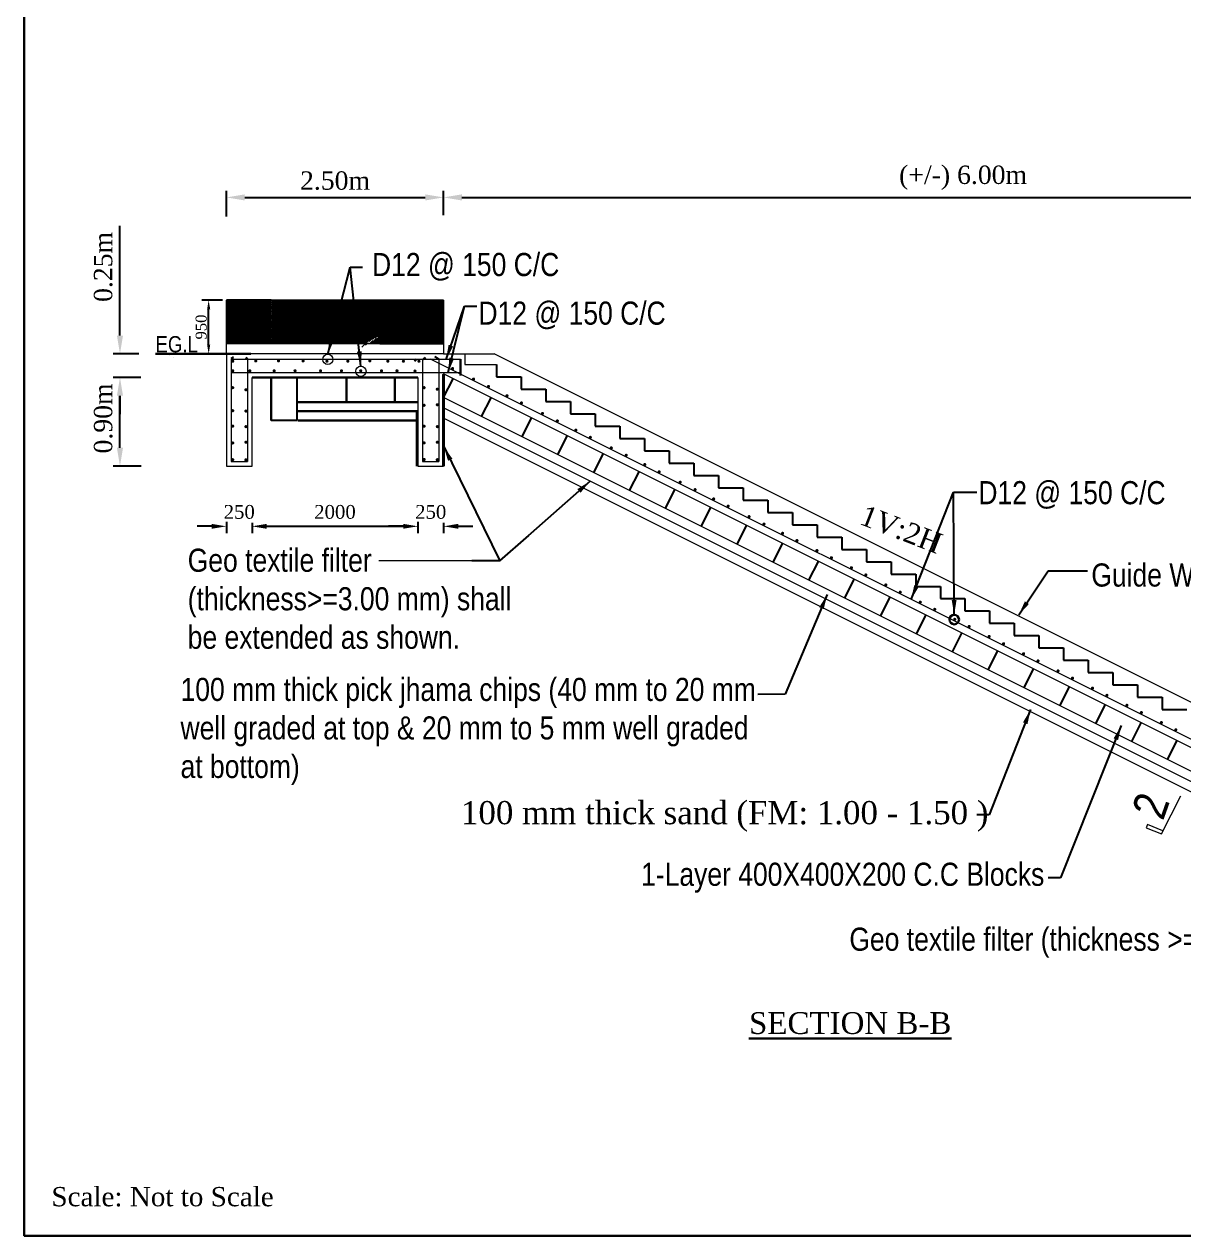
# Model space of a CAD drawing. Header units: metres. Extents: x -2434 to 11656, y -15288 to 8109.
# Drawn here: x 451.4 to 514.6, y -8364.9 to -8298.8 of the extents above; entities that cross this region are included whole.
import ezdxf

# ---------------------------------------------------------------- set-up
doc = ezdxf.new("R2010")
doc.units = ezdxf.units.M
doc.layers.add('Blocks', color=11, linetype='Continuous', lineweight=9)
doc.layers.add('Layer1', color=7, linetype='Continuous', lineweight=13)
doc.layers.add('LINE', color=7, linetype='Continuous')
doc.styles.get("Standard").update_dxf_attribs({"font": 'times.ttf'})
doc.styles.add('TIMES', font='ARIALN.TTF')
doc.dimstyles.get("Standard").update_dxf_attribs({"dimtxt": 0.5, "dimasz": 0.4075, "dimexe": 0.364, "dimexo": 0.219, "dimgap": 0.09, "dimtad": 0, "dimdec": 0, "dimlfac": 1000, "dimzin": 0, "dimdsep": 46, "dimtxsty": 'Standard', "dimcen": 0.09, "dimadec": 0, "dimazin": 0, "dimtfac": 1, "dimtdec": 0, "dimtofl": 0, "dimtmove": 0, "dimatfit": 3, "dimfxl": 1, "dimtolj": 1, "dimtzin": 0, "dimarcsym": 0})

# ---------------------------------------------------------------- blocks, each defined once
blk = doc.blocks.new('*D1140')
at = {"layer": 'Defpoints', "color": 0, "lineweight": -3}
for p in [(472.815, -8325.755), (474.216, -8325.826), (474.216, -8326.227)]:
    blk.add_point(p, dxfattribs=at)
at = {"layer": 'Layer1', "color": 0, "lineweight": -2}
for p, q in [((472.815, -8325.974), (472.815, -8326.591)), ((474.216, -8326.045), (474.216, -8326.591))]:
    blk.add_line(p, q, dxfattribs=at)
at = {"layer": 'Layer1', "color": 7, "lineweight": -2}
for p, q in [((472.015, -8326.227), (471.215, -8326.227)), ((475.016, -8326.227), (475.816, -8326.227))]:
    blk.add_line(p, q, dxfattribs=at)
at = {"layer": 'Layer1', "color": 7, "lineweight": -3}
for points in [[(472.015, -8326.093), (472.015, -8326.36), (472.815, -8326.227)], [(475.016, -8326.093), (475.016, -8326.36), (474.216, -8326.227)]]:
    blk.add_solid(points, dxfattribs=at)
at = {"layer": 'Layer1', "color": 0, "lineweight": 30, "insert": (473.516, -8325.445), "char_height": 0.75, "attachment_point": 5}
blk.add_mtext('\\A1;250', dxfattribs=at)
blk = doc.blocks.new('*D1144')
at = {"layer": 'Defpoints', "color": 0, "lineweight": -3}
for p in [(456.574, -8318.104), (457.283, -8318.104), (457.957, -8322.945)]:
    blk.add_point(p, dxfattribs=at)
at = {"layer": 'Layer1', "color": 0, "lineweight": -2}
for p, q in [((457.064, -8318.104), (456.21, -8318.104)), ((457.738, -8322.945), (456.21, -8322.945))]:
    blk.add_line(p, q, dxfattribs=at)
at = {"layer": 'Layer1', "color": 7, "lineweight": -2}
blk.add_line((456.574, -8321.945), (456.574, -8319.104), dxfattribs=at)
at = {"layer": 'Layer1', "color": 7, "lineweight": -3}
for points in [[(456.408, -8319.104), (456.741, -8319.104), (456.574, -8318.104)], [(456.408, -8321.945), (456.741, -8321.945), (456.574, -8322.945)]]:
    blk.add_solid(points, dxfattribs=at)
at = {"layer": 'Layer1', "color": 0, "lineweight": 30, "insert": (455.664, -8320.344), "char_height": 1, "attachment_point": 5, "rotation": 90}
blk.add_mtext('\\A1;0.90m', dxfattribs=at)
blk = doc.blocks.new('*D1145')
at = {"layer": 'Defpoints', "color": 0, "lineweight": -3}
for p in [(530.868, -8308.288), (474.216, -8309.468), (530.868, -8311.095)]:
    blk.add_point(p, dxfattribs=at)
at = {"layer": 'Layer1', "color": 0, "lineweight": -2}
for p, q in [((474.216, -8309.249), (474.216, -8307.924)), ((530.868, -8310.876), (530.868, -8307.924))]:
    blk.add_line(p, q, dxfattribs=at)
at = {"layer": 'Layer1', "color": 7, "lineweight": -2}
blk.add_line((475.216, -8308.288), (529.868, -8308.288), dxfattribs=at)
at = {"layer": 'Layer1', "color": 7, "lineweight": -3}
for points in [[(475.216, -8308.121), (475.216, -8308.455), (474.216, -8308.288)], [(529.868, -8308.121), (529.868, -8308.455), (530.868, -8308.288)]]:
    blk.add_solid(points, dxfattribs=at)
at = {"layer": 'Layer1', "color": 0, "lineweight": 30, "insert": (502.542, -8307.217), "char_height": 1, "attachment_point": 5}
blk.add_mtext('\\A1;(+/-) 6.00m', dxfattribs=at)
blk = doc.blocks.new('*D1146')
at = {"layer": 'Defpoints', "color": 0, "lineweight": -3}
for p in [(474.216, -8308.288), (462.381, -8309.548), (474.216, -8309.468)]:
    blk.add_point(p, dxfattribs=at)
at = {"layer": 'Layer1', "color": 0, "lineweight": -2}
for p, q in [((462.381, -8309.329), (462.381, -8307.924)), ((474.216, -8309.249), (474.216, -8307.924))]:
    blk.add_line(p, q, dxfattribs=at)
at = {"layer": 'Layer1', "color": 7, "lineweight": -2}
blk.add_line((463.381, -8308.288), (473.216, -8308.288), dxfattribs=at)
at = {"layer": 'Layer1', "color": 7, "lineweight": -3}
for points in [[(463.381, -8308.121), (463.381, -8308.455), (462.381, -8308.288)], [(473.216, -8308.121), (473.216, -8308.455), (474.216, -8308.288)]]:
    blk.add_solid(points, dxfattribs=at)
at = {"layer": 'Layer1', "color": 0, "lineweight": 30, "insert": (468.299, -8307.378), "char_height": 1, "attachment_point": 5}
blk.add_mtext('\\A1;2.50m', dxfattribs=at)
blk = doc.blocks.new('*D1149')
at = {"layer": 'Defpoints', "color": 0, "lineweight": -3}
for p in [(463.776, -8326.045), (472.815, -8325.826), (472.815, -8326.227)]:
    blk.add_point(p, dxfattribs=at)
at = {"layer": 'Layer1', "color": 0, "lineweight": -2}
for p, q in [((472.815, -8326.045), (472.815, -8326.591)), ((463.776, -8326.264), (463.776, -8326.591))]:
    blk.add_line(p, q, dxfattribs=at)
at = {"layer": 'Layer1', "color": 7, "lineweight": -2}
blk.add_line((464.576, -8326.227), (472.015, -8326.227), dxfattribs=at)
at = {"layer": 'Layer1', "color": 7, "lineweight": -3}
for points in [[(464.576, -8326.093), (464.576, -8326.36), (463.776, -8326.227)], [(472.015, -8326.093), (472.015, -8326.36), (472.815, -8326.227)]]:
    blk.add_solid(points, dxfattribs=at)
at = {"layer": 'Layer1', "color": 0, "lineweight": 30, "insert": (468.296, -8325.445), "char_height": 0.75, "attachment_point": 5}
blk.add_mtext('\\A1;2000', dxfattribs=at)
blk = doc.blocks.new('*D1150')
at = {"layer": 'Defpoints', "color": 0, "lineweight": -3}
for p in [(456.574, -8316.824), (457.828, -8316.824), (457.935, -8318.104)]:
    blk.add_point(p, dxfattribs=at)
at = {"layer": 'Layer1', "color": 7, "lineweight": -2}
for p, q in [((456.574, -8315.824), (456.574, -8309.843)), ((456.574, -8319.104), (456.574, -8320.104))]:
    blk.add_line(p, q, dxfattribs=at)
at = {"layer": 'Layer1', "color": 0, "lineweight": -2}
for p, q in [((457.609, -8316.824), (456.21, -8316.824)), ((457.716, -8318.104), (456.21, -8318.104))]:
    blk.add_line(p, q, dxfattribs=at)
at = {"layer": 'Layer1', "color": 7, "lineweight": -3}
for points in [[(456.408, -8315.824), (456.741, -8315.824), (456.574, -8316.824)], [(456.408, -8319.104), (456.741, -8319.104), (456.574, -8318.104)]]:
    blk.add_solid(points, dxfattribs=at)
at = {"layer": 'Layer1', "color": 0, "lineweight": 30, "insert": (455.664, -8312.079), "char_height": 1, "attachment_point": 5, "rotation": 90}
blk.add_mtext('\\A1;0.25m', dxfattribs=at)
blk = doc.blocks.new('*D1154')
at = {"layer": 'Defpoints', "color": 0, "lineweight": -3}
for p in [(462.375, -8325.755), (463.776, -8325.826), (463.776, -8326.227)]:
    blk.add_point(p, dxfattribs=at)
at = {"layer": 'Layer1', "color": 0, "lineweight": -2}
for p, q in [((462.375, -8325.974), (462.375, -8326.591)), ((463.776, -8326.045), (463.776, -8326.591))]:
    blk.add_line(p, q, dxfattribs=at)
at = {"layer": 'Layer1', "color": 7, "lineweight": -2}
for p, q in [((461.575, -8326.227), (460.775, -8326.227)), ((464.576, -8326.227), (465.376, -8326.227))]:
    blk.add_line(p, q, dxfattribs=at)
at = {"layer": 'Layer1', "color": 7, "lineweight": -3}
for points in [[(461.575, -8326.093), (461.575, -8326.36), (462.375, -8326.227)], [(464.576, -8326.093), (464.576, -8326.36), (463.776, -8326.227)]]:
    blk.add_solid(points, dxfattribs=at)
at = {"layer": 'Layer1', "color": 0, "lineweight": 30, "insert": (463.076, -8325.445), "char_height": 0.75, "attachment_point": 5}
blk.add_mtext('\\A1;250', dxfattribs=at)
blk = doc.blocks.new('*D1155')
at = {"layer": 'Defpoints', "color": 0, "lineweight": -3}
for p in [(461.409, -8313.891), (462.381, -8313.891), (462.103, -8316.824)]:
    blk.add_point(p, dxfattribs=at)
at = {"layer": 'Layer1', "color": 0, "lineweight": -2}
for p, q in [((462.162, -8313.891), (461.045, -8313.891)), ((461.884, -8316.824), (461.045, -8316.824))]:
    blk.add_line(p, q, dxfattribs=at)
at = {"layer": 'Layer1', "color": 7, "lineweight": -2}
blk.add_line((461.409, -8316.324), (461.409, -8314.391), dxfattribs=at)
at = {"layer": 'Layer1', "color": 7, "lineweight": -3}
for points in [[(461.326, -8314.391), (461.493, -8314.391), (461.409, -8313.891)], [(461.326, -8316.324), (461.493, -8316.324), (461.409, -8316.824)]]:
    blk.add_solid(points, dxfattribs=at)
at = {"layer": 'Layer1', "color": 0, "lineweight": 13, "insert": (461.003, -8315.357), "char_height": 0.6, "attachment_point": 5, "rotation": 90}
blk.add_mtext('\\A1;950', dxfattribs=at)

msp = doc.modelspace()

# ---------------------------------------------------------------- hatches: boundary and pattern name
at = {"layer": 'Blocks', "linetype": 'ByBlock', "lineweight": 5, "ltscale": 0.5}
h = msp.add_hatch(dxfattribs=at)
h.set_pattern_fill('ANSI31', color=0, scale=0.0168, style=0)
h.set_pattern_definition([(45, (-379.49017, -8275.8436), (-0.0377170757, 0.0377170757), [])])
h.paths.add_polyline_path([(464.824313, -8313.89063), (462.380966, -8313.89063), (462.380966, -8316.259059), (464.824313, -8316.259059)])
h = msp.add_hatch(dxfattribs=at)
h.set_pattern_fill('ANSI31', color=0, scale=0.0168, style=0)
h.set_pattern_definition([(45, (2589.453976, -5218.61241), (-0.0377170757, 0.0377170757), [])])
h.paths.add_polyline_path([(470.373034, -8314.953634), (470.745681, -8314.953634), (470.745681, -8314.789069), (470.733075, -8314.7938), (470.72048, -8314.798585), (470.707896, -8314.803422), (470.695323, -8314.808313), (470.682762, -8314.813255), (470.670212, -8314.818251), (470.657673, -8314.823299), (470.645146, -8314.828399), (470.632631, -8314.833552), (470.620127, -8314.838757), (470.607636, -8314.844015), (470.595156, -8314.849325), (470.582689, -8314.854687), (470.570234, -8314.860102), (470.557792, -8314.865568), (470.545362, -8314.871087), (470.532945, -8314.876658), (470.520541, -8314.88228), (470.508149, -8314.887955), (470.495771, -8314.893681), (470.483406, -8314.89946), (470.471054, -8314.90529), (470.458716, -8314.911171), (470.446392, -8314.917105), (470.434081, -8314.92309), (470.421783, -8314.929126), (470.4095, -8314.935214), (470.397231, -8314.941354), (470.384976, -8314.947544)])
h.paths.add_polyline_path([(464.824313, -8314.953634), (470.373031, -8314.953634), (470.372736, -8314.953786), (470.384976, -8314.947544), (470.397231, -8314.941354), (470.4095, -8314.935214), (470.421783, -8314.929126), (470.434081, -8314.92309), (470.446392, -8314.917105), (470.458716, -8314.911171), (470.471054, -8314.90529), (470.483406, -8314.89946), (470.495771, -8314.893681), (470.508149, -8314.887955), (470.520541, -8314.88228), (470.532945, -8314.876658), (470.545362, -8314.871087), (470.557792, -8314.865568), (470.570234, -8314.860102), (470.582689, -8314.854687), (470.595156, -8314.849325), (470.607636, -8314.844015), (470.620127, -8314.838757), (470.632631, -8314.833552), (470.645146, -8314.828399), (470.657673, -8314.823299), (470.670212, -8314.818251), (470.682762, -8314.813255), (470.695323, -8314.808313), (470.707896, -8314.803422), (470.72048, -8314.798585), (470.733075, -8314.7938), (470.745681, -8314.789069), (470.745681, -8313.89063), (464.824313, -8313.89063)])
h = msp.add_hatch(dxfattribs=at)
h.set_pattern_fill('ANSI31', color=0, scale=0.0168, style=0)
h.set_pattern_definition([(45, (-732.51256, -8270.76189), (-0.0377170757, 0.0377170757), [])])
h.paths.add_polyline_path([(474.216232, -8316.259059), (474.216232, -8313.891229), (470.745681, -8313.891229), (470.745681, -8316.259059)])
h = msp.add_hatch(dxfattribs=at)
h.set_pattern_fill('ANSI31', color=0, scale=0.0168, style=0)
h.set_pattern_definition([(45, (2589.453976, -5219.675414), (-0.0377170757, 0.0377170757), [])])
edge = h.paths.add_edge_path()
edge.add_line((470.745681, -8314.953634), (464.824313, -8314.953634))
edge.add_line((464.824313, -8314.953634), (464.824313, -8316.259059))
edge.add_line((464.824313, -8316.259059), (469.96592, -8316.259059))
edge.add_ellipse((471.829651, -8321.190065), major_axis=(-0.085178, -5.54314), ratio=0.748864122, start_angle=196.30944199, end_angle=207.84753964, ccw=False)
edge.add_line((470.745681, -8315.852073), (470.745681, -8314.953634))
edge = h.paths.add_edge_path(flags=17)
edge.add_ellipse((471.829651, -8321.190065), major_axis=(-0.085178, -5.54314), ratio=0.748864122, start_angle=196.30944199, end_angle=207.84753964)
edge.add_line((469.96592, -8316.259059), (470.745681, -8316.259059))
edge.add_line((470.745681, -8316.259059), (470.745681, -8315.852073))

# ---------------------------------------------------------------- linework, layer by layer
at = {"color": 0, "linetype": 'Continuous', "lineweight": -3, "ltscale": 0.5}
for p, q in [((464.824313, -8313.89063), (462.380966, -8313.89063)), ((470.745681, -8313.891229), (474.216232, -8313.891229)), ((464.824313, -8316.259059), (462.380966, -8316.259059)), ((470.745681, -8316.259059), (474.216232, -8316.259059)), ((477.108248, -8317.403729), (477.108248, -8318.075729)), ((466.22536, -8318.103536), (466.22536, -8320.458127)), ((474.216232, -8319.209049), (474.732177, -8318.177159)), ((477.108248, -8318.075729), (477.108248, -8318.075729)), ((477.108248, -8318.075729), (478.452248, -8318.075729)), ((478.452248, -8318.075729), (478.452248, -8318.075729)), ((478.452248, -8318.075729), (478.452248, -8318.747729)), ((478.452248, -8318.747729), (478.452248, -8318.747729)), ((478.452248, -8318.747729), (479.796248, -8318.747729)), ((479.796248, -8318.747729), (479.796248, -8319.419729)), ((476.289558, -8320.245712), (476.805503, -8319.213822)), ((479.796248, -8319.419729), (479.796248, -8319.419729)), ((479.796248, -8319.419729), (481.140248, -8319.419729)), ((481.140248, -8319.419729), (481.140248, -8320.091729)), ((481.140248, -8320.091729), (481.140248, -8320.091729)), ((481.140248, -8320.091729), (482.484248, -8320.091729)), ((482.484248, -8320.091729), (482.484248, -8320.763729)), ((466.22536, -8320.458127), (464.824313, -8320.458127)), ((478.492792, -8321.347329), (479.008737, -8320.315439)), ((482.484248, -8320.763729), (482.484248, -8320.763729)), ((482.484248, -8320.763729), (483.828248, -8320.763729)), ((483.828248, -8320.763729), (483.828248, -8321.435729)), ((480.448151, -8322.325009), (480.964096, -8321.293118)), ((483.828248, -8321.435729), (485.172248, -8321.435729)), ((485.172248, -8321.435729), (485.172248, -8321.435729)), ((485.172248, -8321.435729), (485.172248, -8322.107729)), ((485.172248, -8322.107729), (486.516248, -8322.107729)), ((486.516248, -8322.107729), (486.516248, -8322.779729)), ((482.40351, -8323.302688), (482.919455, -8322.270798)), ((486.516248, -8322.779729), (487.860248, -8322.779729)), ((487.860248, -8322.779729), (487.860248, -8323.451729)), ((484.358869, -8324.280368), (484.874814, -8323.248477)), ((487.860248, -8323.451729), (489.204248, -8323.451729)), ((489.204248, -8323.451729), (489.204248, -8324.123729)), ((486.314228, -8325.258047), (486.830173, -8324.226157)), ((489.204248, -8324.123729), (490.548248, -8324.123729)), ((490.548248, -8324.123729), (490.548248, -8324.123729)), ((490.548248, -8324.123729), (490.548248, -8324.795729)), ((490.548248, -8324.795729), (491.892248, -8324.795729)), ((491.892248, -8324.795729), (491.892248, -8325.467729)), ((488.269587, -8326.235727), (488.785532, -8325.203836)), ((491.892248, -8325.467729), (493.236248, -8325.467729)), ((493.236248, -8325.467729), (493.236248, -8326.139729)), ((490.224945, -8327.213406), (490.740891, -8326.181516)), ((493.236248, -8326.139729), (494.580248, -8326.139729)), ((494.580248, -8326.139729), (494.580248, -8326.811729)), ((494.580248, -8326.811729), (495.924248, -8326.811729)), ((495.924248, -8326.811729), (495.924248, -8326.811729)), ((495.924248, -8326.811729), (495.924248, -8327.483729)), ((492.180304, -8328.191085), (492.696249, -8327.159195)), ((495.924248, -8327.483729), (497.268248, -8327.483729)), ((497.268248, -8327.483729), (497.268248, -8328.155729)), ((494.135663, -8329.168765), (494.651608, -8328.136874)), ((497.268248, -8328.155729), (498.612248, -8328.155729)), ((498.612248, -8328.155729), (498.612248, -8328.827729)), ((498.612248, -8328.827729), (499.956248, -8328.827729)), ((499.956248, -8328.827729), (499.956248, -8329.499729)), ((496.091022, -8330.146444), (496.606967, -8329.114554)), ((499.956248, -8329.499729), (501.300248, -8329.499729)), ((501.300248, -8329.499729), (501.300248, -8329.499729)), ((501.300248, -8329.499729), (501.300248, -8330.171729)), ((498.046381, -8331.124124), (498.562326, -8330.092233)), ((501.300248, -8330.171729), (502.644248, -8330.171729)), ((502.644248, -8330.171729), (502.644248, -8330.843729)), ((502.644248, -8330.843729), (503.988248, -8330.843729)), ((503.988248, -8330.843729), (503.988248, -8331.515729)), ((500.00174, -8332.101803), (500.517685, -8331.069913)), ((501.957099, -8333.079483), (502.473044, -8332.047592)), ((503.988248, -8331.515729), (505.332248, -8331.515729)), ((505.332248, -8331.515729), (505.332248, -8332.187729)), ((505.332248, -8332.187729), (506.676248, -8332.187729)), ((506.676248, -8332.187729), (506.676248, -8332.187729)), ((506.676248, -8332.187729), (506.676248, -8332.859729)), ((503.912458, -8334.057162), (504.428403, -8333.025272)), ((506.676248, -8332.859729), (508.020248, -8332.859729)), ((508.020248, -8332.859729), (508.020248, -8333.531729)), ((505.867816, -8335.034841), (506.383762, -8334.002951)), ((508.020248, -8333.531729), (509.364248, -8333.531729)), ((509.364248, -8333.531729), (509.364248, -8334.203729)), ((509.364248, -8334.203729), (510.708248, -8334.203729)), ((510.708248, -8334.203729), (510.708248, -8334.875729)), ((507.823175, -8336.012521), (508.33912, -8334.980631)), ((510.708248, -8334.875729), (512.052248, -8334.875729)), ((512.052248, -8334.875729), (512.052248, -8334.875729)), ((512.052248, -8334.875729), (512.052248, -8335.547729)), ((509.778534, -8336.9902), (510.294479, -8335.95831)), ((512.052248, -8335.547729), (513.396248, -8335.547729)), ((513.396248, -8335.547729), (513.396248, -8336.219729)), ((513.396248, -8336.219729), (514.740248, -8336.219729)), ((511.733893, -8337.96788), (512.249838, -8336.935989)), ((513.689252, -8338.945559), (514.205197, -8337.913669))]:
    msp.add_line(p, q, dxfattribs=at)
at = {"layer": 'Blocks', "color": 0, "linetype": 'ByBlock', "lineweight": 13, "ltscale": 0.5}
for p, q in [((462.380966, -8316.824151), (462.380966, -8313.89063)), ((474.216232, -8313.891229), (474.216232, -8316.824151)), ((464.824313, -8316.259059), (470.745681, -8316.259059))]:
    msp.add_line(p, q, dxfattribs=at)
at = {"layer": 'Blocks', "color": 0, "lineweight": 40, "ltscale": 0.05}
msp.add_line((472.784156, -8319.952092), (472.784156, -8322.951847), dxfattribs=at)
at = {"layer": 'Blocks', "color": 0, "lineweight": 13, "ltscale": 0.05}
for p, q in [((474.227273, -8320.808723), (474.216232, -8320.808723)), ((474.227273, -8321.53003), (474.216232, -8321.53003)), ((513.356509, -8343.006505), (514.403387, -8340.925451)), ((512.595984, -8342.496875), (512.514261, -8342.67886)), ((512.514261, -8342.67886), (513.356509, -8343.006505)), ((513.426728, -8342.825999), (512.595984, -8342.496875))]:
    msp.add_line(p, q, dxfattribs=at)
at = {"layer": 'Blocks', "color": 0, "lineweight": 20, "ltscale": 0.05}
msp.add_line((477.28308, -8328.101589), (470.684184, -8328.101589), dxfattribs=at)
at = {"layer": 'Layer1', "color": 7, "lineweight": 30}
for p, q in [((463.708885, -8316.824151), (458.514352, -8316.824151)), ((473.961187, -8317.116603), (473.73956, -8316.960481)), ((462.636011, -8317.079196), (462.772411, -8317.005063)), ((463.526968, -8317.089856), (463.433162, -8317.027488)), ((472.740744, -8317.116603), (472.634535, -8317.222477)), ((473.070229, -8317.140406), (473.226698, -8317.014764)), ((475.146684, -8317.116603), (475.146684, -8318.00492)), ((464.824313, -8318.103536), (464.824313, -8320.458127)), ((468.917593, -8318.103536), (468.917593, -8319.448092)), ((471.558815, -8318.103536), (471.558815, -8319.448092)), ((474.216232, -8317.919186), (474.216232, -8320.083108))]:
    msp.add_line(p, q, dxfattribs=at)
at = {"layer": 'Layer1', "color": 7, "lineweight": 20}
for p, q in [((474.216232, -8316.824151), (476.974998, -8316.824151)), ((475.376432, -8316.824151), (475.376432, -8317.403729)), ((530.868248, -8343.770776), (476.974998, -8316.824151)), ((462.636011, -8317.079196), (462.636011, -8322.690186)), ((462.636011, -8317.116603), (475.146684, -8317.116603)), ((463.526968, -8317.089856), (463.526968, -8322.690186)), ((473.070229, -8317.140406), (473.070229, -8322.690186)), ((530.649644, -8345.681867), (473.508073, -8317.111082)), ((473.961187, -8317.116603), (473.961187, -8322.690186)), ((462.636011, -8317.830583), (475.155087, -8317.830583)), ((529.848068, -8345.735104), (474.20519, -8317.913665)), ((529.848068, -8347.024967), (474.213149, -8319.207508)), ((529.811622, -8347.570233), (474.214393, -8319.771619)), ((529.811622, -8348.133723), (474.215637, -8320.33573)), ((462.636011, -8322.690186), (463.526968, -8322.690186)), ((473.070229, -8322.690186), (473.961187, -8322.690186))]:
    msp.add_line(p, q, dxfattribs=at)
at = {"layer": 'Layer1', "color": 7, "lineweight": 18}
msp.add_line((475.376432, -8317.403729), (477.108248, -8317.403729), dxfattribs=at)
at = {"layer": 'Layer1', "color": 7, "lineweight": 40}
msp.add_line((474.210711, -8317.939233), (474.221753, -8322.945231), dxfattribs=at)
at = {"layer": 'Layer1', "color": 7, "lineweight": 30}
msp.add_lwpolyline([(584.645699, -8364.918981), (451.354703, -8364.918981), (451.354703, -8247.013822), (620.678113, -8247.013822), (620.678113, -8339.807074), (620.678113, -8361.074911), (620.678113, -8364.918981)], close=True, dxfattribs=at)
at = {"layer": 'Layer1', "color": 7, "lineweight": 13}
msp.add_lwpolyline([(470.745681, -8313.89063), (464.824313, -8313.89063)], dxfattribs=at)
at = {"layer": 'Layer1', "color": 7, "lineweight": 30, "const_width": 0.0000443}
for points in [[(459.012567, -8317.31149), (459.36859, -8316.824151), (459.709778, -8317.31149)], [(459.47243, -8317.31149), (459.828454, -8316.824151), (460.169642, -8317.31149)], [(460.791866, -8317.31149), (461.147889, -8316.824151), (461.489078, -8317.31149)], [(461.25173, -8317.31149), (461.607753, -8316.824151), (461.948942, -8317.31149)]]:
    msp.add_lwpolyline(points, dxfattribs=at)
at = {"layer": 'Layer1', "lineweight": 13}
for points in [[(462.380966, -8316.824151), (462.380966, -8322.945231), (463.782013, -8322.945231), (463.782013, -8318.103536)], [(472.815184, -8318.103536), (472.815184, -8322.945231), (474.216232, -8322.945231), (474.216232, -8317.919186)]]:
    msp.add_lwpolyline(points, dxfattribs=at)
at = {"layer": 'Layer1', "color": 7, "lineweight": 20}
msp.add_lwpolyline([(474.216232, -8316.824151), (463.708885, -8316.824151)], dxfattribs=at)
at = {"layer": 'Layer1', "color": 7, "lineweight": 30, "const_width": 0.085015}
for points in [[(462.678519, -8317.21878, -1), (462.763534, -8317.21878, -1)], [(464.018124, -8317.206456, 1), (463.933109, -8317.206456, 1)], [(465.25888, -8317.206456, 1), (465.173865, -8317.206456, 1)], [(466.513673, -8317.205565, 1), (466.598688, -8317.205565, 1)], [(467.816741, -8317.220593, 1), (467.901756, -8317.220593, 1)], [(468.952542, -8317.220593, 1), (469.037557, -8317.220593, 1)], [(470.154349, -8317.203099, 1), (470.239364, -8317.203099, 1)], [(471.132326, -8317.220593, 1), (471.217341, -8317.220593, 1)], [(471.139127, -8317.220593, 1), (471.224142, -8317.220593, 1)], [(471.982476, -8317.220593, 1), (472.067491, -8317.220593, 1)], [(472.832626, -8317.220593, 1), (472.917641, -8317.220593, 1)], [(474.665912, -8317.619696, -1), (474.750572, -8317.627455, -1)], [(462.679142, -8317.745332, 1), (462.764157, -8317.745332, 1)], [(463.613682, -8317.745332, 1), (463.698697, -8317.745332, 1)], [(464.9396, -8317.745332, 1), (465.024615, -8317.745332, 1)], [(466.075401, -8317.745332, 1), (466.160416, -8317.745332, 1)], [(467.468951, -8317.745332, 1), (467.553966, -8317.745332, 1)], [(468.604751, -8317.745332, 1), (468.689766, -8317.745332, 1)], [(469.655537, -8317.745332, 1), (469.740552, -8317.745332, 1)], [(470.784536, -8317.745332, 1), (470.869551, -8317.745332, 1)], [(470.791337, -8317.745332, 1), (470.876352, -8317.745332, 1)], [(471.634686, -8317.745332, 1), (471.719701, -8317.745332, 1)], [(472.616093, -8317.758173, 1), (472.701108, -8317.758173, 1)], [(475.809057, -8318.191281, -1), (475.893717, -8318.19904, -1)], [(462.678519, -8318.664651, -1), (462.763534, -8318.664651, -1)], [(463.484461, -8318.778447, 1), (463.399446, -8318.778447, 1)], [(473.112737, -8318.664651, -1), (473.197752, -8318.664651, -1)], [(473.918679, -8318.747042, 1), (473.833664, -8318.747042, 1)], [(476.621393, -8318.595724, -1), (476.706054, -8318.603483, -1)], [(473.112737, -8319.626486, -1), (473.197752, -8319.626486, -1)], [(473.918679, -8319.597192, 1), (473.833664, -8319.597192, 1)], [(477.633896, -8319.101986, -1), (477.718556, -8319.109745, -1)], [(478.421067, -8319.49558, -1), (478.505727, -8319.50334, -1)], [(462.678519, -8319.920341, -1), (462.763534, -8319.920341, -1)], [(463.484461, -8319.939876, 1), (463.399446, -8319.939876, 1)], [(479.564212, -8320.067166, -1), (479.648872, -8320.074925, -1)], [(462.678519, -8320.762535, -1), (462.763534, -8320.762535, -1)], [(463.484461, -8320.790026, 1), (463.399446, -8320.790026, 1)], [(473.112737, -8320.769095, -1), (473.197752, -8320.769095, -1)], [(473.918679, -8320.790026, 1), (473.833664, -8320.790026, 1)], [(480.376548, -8320.471608, -1), (480.461208, -8320.479367, -1)], [(481.38905, -8320.977871, -1), (481.473711, -8320.98563, -1)], [(462.678519, -8321.681148, -1), (462.763534, -8321.681148, -1)], [(463.484461, -8321.640176, 1), (463.399446, -8321.640176, 1)], [(473.112737, -8321.675611, -1), (473.197752, -8321.675611, -1)], [(473.918679, -8321.640176, 1), (473.833664, -8321.640176, 1)], [(482.176221, -8321.371465, -1), (482.260881, -8321.379224, -1)], [(483.319366, -8321.94305, -1), (483.404026, -8321.95081, -1)], [(462.678519, -8322.593491, -1), (462.763534, -8322.593491, -1)], [(463.482317, -8322.602313, 1), (463.397302, -8322.602313, 1)], [(473.202759, -8322.584634, 1), (473.117744, -8322.584634, 1)], [(473.910798, -8322.592496, 1), (473.825783, -8322.592496, 1)], [(484.131702, -8322.347493, -1), (484.216363, -8322.355252, -1)], [(485.144205, -8322.853755, -1), (485.228865, -8322.861515, -1)], [(485.931376, -8323.247349, -1), (486.016036, -8323.255109, -1)], [(487.074521, -8323.818935, -1), (487.159181, -8323.826694, -1)], [(487.886857, -8324.223377, -1), (487.971517, -8324.231136, -1)], [(488.899359, -8324.72964, -1), (488.98402, -8324.737399, -1)], [(489.68653, -8325.123234, -1), (489.77119, -8325.130993, -1)], [(490.829675, -8325.694819, -1), (490.914335, -8325.702579, -1)], [(491.642011, -8326.099262, -1), (491.726672, -8326.107021, -1)], [(492.654514, -8326.605524, -1), (492.739174, -8326.613284, -1)], [(493.441685, -8326.999119, -1), (493.526345, -8327.006878, -1)], [(494.532091, -8327.543467, -1), (494.616751, -8327.551226, -1)], [(495.319262, -8327.937061, -1), (495.403922, -8327.94482, -1)], [(496.409668, -8328.481409, -1), (496.494329, -8328.489168, -1)], [(497.196839, -8328.875003, -1), (497.281499, -8328.882762, -1)], [(498.287246, -8329.419351, -1), (498.371906, -8329.42711, -1)], [(499.074416, -8329.812945, -1), (499.159077, -8329.820704, -1)], [(500.164823, -8330.357293, -1), (500.249483, -8330.365053, -1)], [(500.951994, -8330.750888, -1), (501.036654, -8330.758647, -1)], [(502.0424, -8331.295236, -1), (502.12706, -8331.302995, -1)], [(502.829571, -8331.68883, -1), (502.914231, -8331.696589, -1)], [(503.919977, -8332.233178, -1), (504.004638, -8332.240937, -1)], [(504.707148, -8332.626772, -1), (504.791808, -8332.634531, -1)], [(505.797555, -8333.17112, -1), (505.882215, -8333.178879, -1)], [(506.584725, -8333.564714, -1), (506.669386, -8333.572473, -1)], [(507.675132, -8334.109062, -1), (507.759792, -8334.116822, -1)], [(508.462303, -8334.502657, -1), (508.546963, -8334.510416, -1)], [(509.552709, -8335.047005, -1), (509.637369, -8335.054764, -1)], [(510.33988, -8335.440599, -1), (510.42454, -8335.448358, -1)], [(511.430286, -8335.984947, -1), (511.514947, -8335.992706, -1)], [(512.217457, -8336.378541, -1), (512.302117, -8336.3863, -1)], [(513.307864, -8336.922889, -1), (513.392524, -8336.930648, -1)], [(514.095034, -8337.316483, -1), (514.179695, -8337.324242, -1)]]:
    msp.add_lwpolyline(points, format="xyb", close=True, dxfattribs=at)
at = {"layer": 'Layer1', "color": 7, "lineweight": 30}
for points in [[(463.782013, -8318.103536), (472.815184, -8318.103536)], [(466.22536, -8319.448092), (472.815184, -8319.448092)], [(466.263313, -8319.952092), (472.815184, -8319.952092)], [(466.263313, -8320.456092), (472.815184, -8320.456092)]]:
    msp.add_lwpolyline(points, dxfattribs=at)
at = {"layer": 'Layer1', "color": 7, "lineweight": 20}
for centre in [(467.906568, -8317.121562), (469.711277, -8317.771312)]:
    msp.add_circle(centre, 0.279208, dxfattribs=at)
at = {"layer": 'Layer1', "color": 7, "lineweight": 30}
msp.add_circle((502.056972, -8331.311738), 0.261943, dxfattribs=at)

# ---------------------------------------------------------------- texts
at = {"layer": 'Layer1', "color": 7, "lineweight": 30, "attachment_point": 1, "style": 'TIMES'}
for s, insert, char_height, width in [('D12 @ 150 C/C', (470.316687, -8311.317909), 1.26, 34.36775309), ('D12 @ 150 C/C', (476.120546, -8313.969582), 1.26, 34.36775309), ('EG.L', (458.51429, -8315.853639), 0.884156, 8.72070606), ('D12 @ 150 C/C', (503.37371, -8323.761446), 1.26, 34.36775309), ('Geo textile filter (thickness>=3.00 mm) shall be extended as shown.', (460.266685, -8327.446377), 1.26, 18.16557421), ('Guide Wall', (509.532672, -8328.251786), 1.26, 34.36775309), ('100 mm thick pick jhama chips (40 mm to 20 mm well graded at top & 20 mm to 5 mm well graded at bottom) ', (459.87681, -8334.49191), 1.26, 32.14225099), ('{\\fTimes New Roman|b0|i0|c0|p18;100 mm thick sand (FM: 1.00 - 1.50 )}', (475.166119, -8341.212391), 1.26, 34.36775309), ('1-Layer 400X400X200 C.C Blocks', (484.987423, -8344.57258), 1.26, 34.36775309), ('Geo textile filter (thickness >= 3.00 mm)', (496.339845, -8348.114227), 1.26, 34.36775309), ('{\\fTimes New Roman|b0|i0|c0|p18;\\LSECTION B-B}', (490.868109, -8352.723397), 1.19021, 12.77492067)]:
    msp.add_mtext(s, dxfattribs=dict(at, insert=insert, char_height=char_height, width=width))
for s, insert, char_height, width, rotation in [('{\\fTimes New Roman|b0|i0|c0|p18;\\C0;1V:2H}', (497.225887, -8325.030013), 1.122198, 11.06858846, 338.79628874), ('2', (511.705462, -8341.708985), 1.836324, 3.90677931, 70.48205617)]:
    msp.add_mtext(s, dxfattribs=dict(at, insert=insert, char_height=char_height, width=width, rotation=rotation))
at = {"layer": 'LINE', "color": 7, "linetype": 'ByBlock', "lineweight": 30, "ltscale": 0.5, "insert": (452.836008, -8362.259944), "char_height": 1.05079669, "width": 22.07094927, "attachment_point": 1}
msp.add_mtext('Scale: Not to Scale', dxfattribs=at)

# ---------------------------------------------------------------- dimensions: what is measured, and where the dimension line sits
at = {"layer": 'Layer1', "color": 7, "lineweight": 30}
for base, p1, p2, text, picture, middle in [((530.868248, -8308.287894), (474.216232, -8309.467852), (530.868248, -8311.095092), '(+/-) 6.00m', '*D1145', (502.54224, -8307.217382)), ((474.216232, -8308.287894), (462.380966, -8309.547593), (474.216232, -8309.467852), '2.50m', '*D1146', (468.298599, -8307.3778))]:
    dim = msp.add_linear_dim(base=base, p1=p1, p2=p2, text=text, dimstyle='Standard', override={"dimtxt": 1, "dimasz": 1, "dimgap": 0.4, "dimtad": 1, "dimdec": 2, "dimrnd": 0.002, "dimpost": 'm', "dimcen": 0.05, "dimclrd": 7, "dimadec": 1, "dimtdec": 2, "dimfrac": 2}, dxfattribs=at)
    dim.commit()
    dim.dimension.update_dxf_attribs({"geometry": picture, "text_midpoint": middle})
for base, p1, p2, text, picture, middle in [((456.574401, -8316.824151), (457.934684, -8318.103536), (457.827726, -8316.824151), '0.25m', '*D1150', (456.574401, -8312.079453)), ((456.574401, -8318.103536), (457.957038, -8322.945231), (457.283002, -8318.103536), '0.90m', '*D1144', (456.574401, -8320.343536))]:
    dim = msp.add_linear_dim(base=base, p1=p1, p2=p2, angle=90, text=text, dimstyle='Standard', override={"dimtxt": 1, "dimasz": 1, "dimgap": 0.4, "dimtad": 1, "dimdec": 2, "dimrnd": 0.002, "dimpost": 'm', "dimcen": 0.05, "dimclrd": 7, "dimadec": 1, "dimtdec": 2, "dimfrac": 2}, dxfattribs=at)
    dim.commit()
    dim.dimension.update_dxf_attribs({"geometry": picture, "text_midpoint": middle, "dimtype": 160})
at = {"layer": 'Layer1', "color": 7, "lineweight": 13}
dim = msp.add_linear_dim(base=(461.409407, -8313.89063), p1=(462.102501, -8316.824151), p2=(462.380966, -8313.89063), angle=90, text='950', dimstyle='Standard', override={"dimtxt": 0.6, "dimasz": 0.5, "dimgap": 0.1, "dimtad": 1, "dimdec": 2, "dimrnd": 0.002, "dimpost": 'm', "dimcen": 0.05, "dimclrd": 7, "dimadec": 1, "dimtdec": 2, "dimfrac": 2}, dxfattribs=at)
dim.commit()
dim.dimension.update_dxf_attribs({"geometry": '*D1155', "text_midpoint": (461.409407, -8315.357391), "dimtype": 160})
at = {"layer": 'Layer1', "color": 7, "lineweight": 30}
for base, p1, p2, text, picture, middle in [((463.776492, -8326.226552), (462.375445, -8325.754752), (463.776492, -8325.826308), '250', '*D1154', (463.075969, -8326.226552)), ((472.815184, -8326.226552), (463.776492, -8326.045308), (472.815184, -8325.826308), '2000', '*D1149', (468.295838, -8326.226552)), ((474.216232, -8326.226552), (472.815184, -8325.754752), (474.216232, -8325.826308), '250', '*D1140', (473.515708, -8326.226552))]:
    dim = msp.add_linear_dim(base=base, p1=p1, p2=p2, text=text, dimstyle='Standard', override={"dimtxt": 0.75, "dimasz": 0.8, "dimgap": 0.4, "dimtad": 1, "dimdec": 2, "dimrnd": 0.002, "dimpost": 'm', "dimcen": 0.05, "dimclrd": 7, "dimadec": 1, "dimtdec": 2, "dimfrac": 2}, dxfattribs=at)
    dim.commit()
    dim.dimension.update_dxf_attribs({"geometry": picture, "text_midpoint": middle, "dimtype": 160})

# ---------------------------------------------------------------- leaders
at = {"layer": 'Layer1', "color": 7, "lineweight": 18}
for points in [[(467.906568, -8316.842354), (469.12182, -8312.094802), (469.80194, -8312.094802)], [(469.711277, -8317.492104), (469.12182, -8312.094802), (469.46188, -8312.094802)], [(474.353598, -8317.12792), (475.350549, -8314.225302), (476.030669, -8314.225302)], [(474.468371, -8317.830583), (475.350549, -8314.225302), (475.690609, -8314.225302)], [(499.70767, -8330.219549), (502.020915, -8324.366446), (503.29692, -8324.364915)], [(502.056972, -8331.049795), (502.020915, -8324.366446), (502.658918, -8324.36568)], [(505.575983, -8331.056001), (507.183183, -8328.646206), (509.331619, -8328.646206)]]:
    msp.add_leader(points, dimstyle='Standard', override={"dimtxt": 0.75, "dimasz": 0.8, "dimgap": 0.4, "dimtad": 1, "dimdec": 2, "dimrnd": 0.002, "dimpost": 'm', "dimcen": 0.05, "dimclrd": 7, "dimadec": 1, "dimtdec": 2, "dimfrac": 2}, dxfattribs=at)
at = {"layer": 'Layer1', "color": 7, "lineweight": 20}
for points in [[(474.227273, -8321.879608), (477.28308, -8328.101589), (478.868537, -8326.727247)], [(482.201087, -8323.764966), (477.28308, -8328.101589), (475.748695, -8328.101589)], [(495.128996, -8329.953789), (492.838975, -8335.387721), (491.342427, -8335.3984)], [(506.221327, -8336.221315), (503.967988, -8341.963952), (503.287868, -8341.963952)], [(511.164741, -8337.09829), (507.850728, -8345.396319), (507.170608, -8345.396319)]]:
    msp.add_leader(points, dimstyle='Standard', override={"dimtxt": 0.75, "dimasz": 0.8, "dimgap": 0.4, "dimtad": 1, "dimdec": 2, "dimrnd": 0.002, "dimpost": 'm', "dimcen": 0.05, "dimclrd": 7, "dimadec": 1, "dimtdec": 2, "dimfrac": 2}, dxfattribs=at)

doc.saveas('drawing.dxf')
